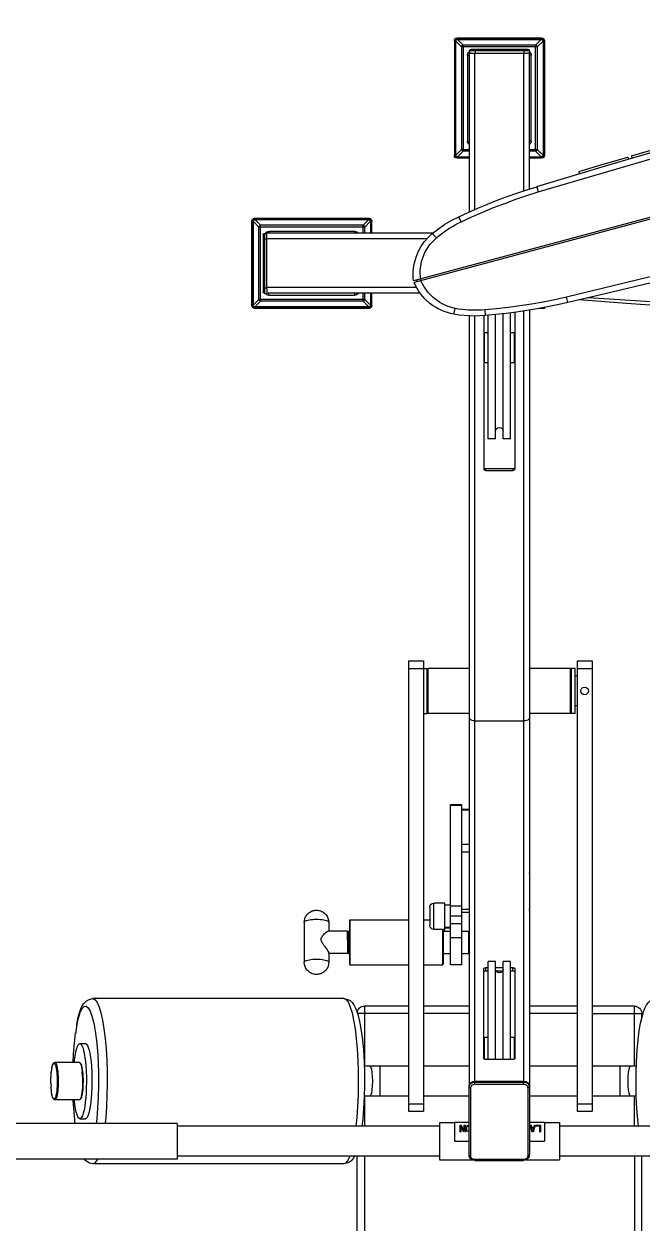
# Model space of a CAD drawing. Header units: millimetres. Extents: x 24547 to 62889, y 34568 to 56011.
# Drawn here: x 32263 to 32771, y 45092 to 46077 of the extents above; entities that cross this region are included whole.
import ezdxf

# ---------------------------------------------------------------- set-up
doc = ezdxf.new("R2010")
doc.units = ezdxf.units.MM
doc.linetypes.add('PEN_TYPE_1', pattern=[0])

# ---------------------------------------------------------------- blocks, each defined once
blk = doc.blocks.new('A$C0530486D')
at = {"color": 7, "linetype": 'PEN_TYPE_1'}
for points in [[(651.44, 1216.28), (682.35, 1225.66), (713.29, 1234.9), (744.28, 1244), (775.3, 1252.97), (806.36, 1261.8), (837.46, 1270.5), (868.59, 1279.06), (899.77, 1287.49), (930.98, 1295.77), (962.22, 1303.93), (993.5, 1311.94), (1024.82, 1319.82), (1056.17, 1327.57), (1087.56, 1335.17), (1118.98, 1342.64), (1150.43, 1349.97)], [(652.61, 1211.92), (817.47, 1260.36), (984.59, 1305.15), (1151.57, 1345.64)], [(1276.9, 1333.6), (550.1, 1138.84)], [(1277.26, 1332.17), (550.47, 1137.41)], [(583.6, 1336.11), (583.77, 1336.98), (584.25, 1337.69), (584.95, 1338.18), (585.82, 1338.35)], [(583.6, 1336.11), (583.6, 1241.87)], [(583.6, 1336.11), (584.46, 1336.11)], [(584.46, 1336.11), (584.57, 1336.64), (584.86, 1337.07), (585.29, 1337.36), (585.82, 1337.47)], [(584.46, 1336.11), (584.46, 1241.87)], [(584.71, 1335.78), (584.78, 1336.24), (584.98, 1336.66), (585.29, 1336.95), (585.69, 1337.15), (586.15, 1337.21)], [(584.71, 1242.23), (584.71, 1335.78)], [(589.4, 1331.09), (584.71, 1335.78)], [(585.82, 1338.35), (585.82, 1337.47)], [(655.39, 1338.35), (585.82, 1338.35)], [(655.39, 1337.47), (585.82, 1337.47)], [(590.84, 1332.52), (586.15, 1337.21)], [(586.15, 1337.21), (655.05, 1337.21)], [(589.4, 1331.09), (589.44, 1331.29), (589.5, 1331.52), (589.6, 1331.71), (589.73, 1331.91), (589.88, 1332.07), (590.04, 1332.2), (590.23, 1332.33), (590.43, 1332.43), (590.64, 1332.49), (590.84, 1332.52)], [(589.4, 1331.09), (589.4, 1246.91)], [(651.81, 1331.09), (589.4, 1331.09)], [(590.84, 1332.52), (590.84, 1245.45)], [(650.36, 1332.52), (590.84, 1332.52)], [(655.05, 1337.21), (650.36, 1332.52)], [(650.36, 1332.52), (650.78, 1332.43), (651.17, 1332.2), (651.48, 1331.91), (651.7, 1331.52), (651.81, 1331.09)], [(650.36, 1245.45), (650.36, 1332.52)], [(656.5, 1335.78), (651.81, 1331.09)], [(651.81, 1331.09), (651.81, 1246.91)], [(655.05, 1337.21), (655.52, 1337.15), (655.92, 1336.95), (656.22, 1336.66), (656.43, 1336.24), (656.5, 1335.78)], [(655.39, 1337.47), (655.39, 1338.35)], [(655.39, 1338.35), (656.25, 1338.18), (656.96, 1337.69), (657.44, 1336.98), (657.61, 1336.11)], [(655.39, 1337.47), (655.92, 1337.36), (656.35, 1337.07), (656.64, 1336.64), (656.74, 1336.11)], [(656.5, 1335.78), (656.5, 1242.23)], [(656.74, 1336.11), (656.74, 1241.87)], [(657.61, 1336.11), (656.74, 1336.11)], [(657.61, 1336.11), (657.61, 1241.87)], [(594.39, 1324.45), (594.5, 1325.3), (594.84, 1326.06), (595.36, 1326.7), (596.05, 1327.19)], [(594.39, 1324.45), (594.39, 1253.52)], [(594.39, 1324.45), (595.93, 1324.45)], [(595.93, 1195.55), (595.93, 1326.01)], [(596.06, 1327.84), (596.15, 1328.32), (596.42, 1328.71), (596.81, 1328.98), (597.29, 1329.07)], [(596.06, 1327.84), (596.06, 1326.01)], [(645.4, 1327.84), (596.06, 1327.84)], [(596.06, 1326.01), (643.64, 1326.01)], [(644.16, 1329.07), (597.29, 1329.07)], [(600.57, 1197.56), (600.57, 1326.01)], [(600.69, 1329.07), (600.69, 1326.01)], [(640.64, 1212.8), (640.64, 1326.01)], [(640.77, 1329.07), (640.77, 1326.01)], [(645.27, 1326.01), (643.64, 1326.01)], [(644.16, 1329.07), (644.64, 1328.98), (645.03, 1328.71), (645.3, 1328.32), (645.4, 1327.84)], [(645.27, 1214.3), (645.27, 1326.01)], [(646.81, 1324.45), (645.27, 1324.45)], [(645.4, 1327.84), (645.4, 1326.01)], [(645.4, 1327.06), (646, 1326.55), (646.44, 1325.94), (646.72, 1325.23), (646.81, 1324.45)], [(646.81, 1253.52), (646.81, 1324.45)], [(594.39, 1253.52), (595.93, 1253.52)], [(595.93, 1250.85), (595.29, 1251.35), (594.8, 1251.99), (594.49, 1252.73), (594.39, 1253.52)], [(646.81, 1253.52), (645.27, 1253.52)], [(646.81, 1253.52), (646.71, 1252.73), (646.4, 1251.99), (645.91, 1251.35), (645.27, 1250.85)], [(1174.75, 1259.09), (1009.91, 1210.65), (842.78, 1165.89), (675.8, 1125.4)], [(729.22, 1241.54), (750.89, 1247.86), (772.58, 1254.11)], [(583.6, 1241.87), (584.46, 1241.87)], [(585.82, 1239.65), (584.95, 1239.83), (584.25, 1240.31), (583.77, 1241.01), (583.6, 1241.87)], [(585.82, 1240.53), (585.29, 1240.64), (584.86, 1240.92), (584.57, 1241.34), (584.46, 1241.87)], [(589.4, 1246.91), (584.71, 1242.23)], [(586.15, 1240.76), (585.69, 1240.83), (585.29, 1241.05), (584.98, 1241.35), (584.78, 1241.74), (584.71, 1242.23)], [(590.84, 1245.45), (586.15, 1240.76)], [(590.84, 1245.45), (590.43, 1245.58), (590.04, 1245.81), (589.73, 1246.1), (589.5, 1246.49), (589.4, 1246.91)], [(589.4, 1246.91), (595.93, 1246.91)], [(595.93, 1245.45), (590.84, 1245.45)], [(645.27, 1250.85), (645.27, 1250.85)], [(645.27, 1246.91), (651.81, 1246.91)], [(650.36, 1245.45), (645.27, 1245.45)], [(651.81, 1246.91), (651.77, 1246.69), (651.7, 1246.49), (651.61, 1246.29), (651.48, 1246.1), (651.34, 1245.94), (651.17, 1245.81), (650.98, 1245.68), (650.78, 1245.58), (650.57, 1245.48), (650.36, 1245.45)], [(655.05, 1240.76), (650.36, 1245.45)], [(656.5, 1242.23), (651.81, 1246.91)], [(656.5, 1242.23), (656.43, 1241.74), (656.22, 1241.35), (655.92, 1241.05), (655.52, 1240.83), (655.05, 1240.76)], [(657.61, 1241.87), (657.44, 1241.01), (656.96, 1240.31), (656.25, 1239.83), (655.39, 1239.65)], [(656.74, 1241.87), (656.64, 1241.34), (656.35, 1240.92), (655.92, 1240.64), (655.39, 1240.53)], [(656.74, 1241.87), (657.61, 1241.87)], [(585.82, 1239.65), (585.82, 1240.53)], [(595.93, 1240.53), (585.82, 1240.53)], [(595.93, 1239.65), (585.82, 1239.65)], [(586.15, 1240.76), (595.93, 1240.76)], [(645.27, 1240.76), (655.05, 1240.76)], [(655.39, 1240.53), (645.27, 1240.53)], [(655.39, 1239.65), (645.27, 1239.65)], [(655.39, 1239.65), (655.39, 1240.53)], [(685.92, 1228.65), (706.01, 1234.67), (726.13, 1240.63)], [(726.14, 1240.6), (726.13, 1240.63)], [(726.14, 1240.6), (726.78, 1238.84)], [(729.22, 1241.48), (729.54, 1239.65)], [(685.92, 1228.62), (686.25, 1226.8)], [(587.18, 1191.57), (595.01, 1195.15), (602.91, 1198.59), (610.87, 1201.89), (618.88, 1205.05), (626.95, 1208.06), (635.06, 1210.93), (643.23, 1213.66), (651.44, 1216.25)], [(651.45, 1216.25), (651.44, 1216.25)], [(651.45, 1216.25), (652.61, 1211.92)], [(589.14, 1187.38), (598, 1191.44), (606.92, 1195.32), (615.92, 1199.03), (624.99, 1202.54), (634.13, 1205.86), (643.33, 1208.99), (652.61, 1211.92)], [(417.08, 1188.09), (417.25, 1188.96), (417.72, 1189.66), (418.43, 1190.13), (419.29, 1190.3)], [(417.08, 1118.53), (417.08, 1188.09)], [(417.08, 1188.09), (417.94, 1188.09)], [(417.94, 1188.09), (418.04, 1188.62), (418.33, 1189.06), (418.76, 1189.35), (419.29, 1189.46)], [(417.94, 1118.53), (417.94, 1188.09)], [(418.18, 1187.77), (418.26, 1188.22), (418.46, 1188.64), (418.77, 1188.94), (419.17, 1189.13), (419.63, 1189.2)], [(422.87, 1183.08), (418.18, 1187.77)], [(418.18, 1187.77), (418.18, 1118.85)], [(419.29, 1190.3), (419.29, 1189.46)], [(419.29, 1190.3), (513.54, 1190.3)], [(513.54, 1189.46), (419.29, 1189.46)], [(424.32, 1184.51), (419.63, 1189.2)], [(419.63, 1189.2), (513.19, 1189.2)], [(422.87, 1183.08), (422.98, 1183.5), (423.2, 1183.86), (423.52, 1184.19), (423.9, 1184.41), (424.32, 1184.51)], [(422.87, 1123.54), (422.87, 1183.08)], [(509.96, 1183.08), (422.87, 1183.08)], [(424.32, 1122.11), (424.32, 1184.51)], [(508.51, 1184.51), (424.32, 1184.51)], [(508.51, 1184.51), (513.19, 1189.2)], [(508.51, 1178), (508.51, 1184.51)], [(508.51, 1184.51), (508.73, 1184.48), (508.92, 1184.41), (509.13, 1184.32), (509.31, 1184.19), (509.48, 1184.05), (509.62, 1183.86), (509.75, 1183.7), (509.85, 1183.5), (509.91, 1183.27), (509.96, 1183.08)], [(509.96, 1183.08), (514.65, 1187.77)], [(509.96, 1178), (509.96, 1183.08)], [(513.19, 1189.2), (513.67, 1189.13), (514.07, 1188.94), (514.37, 1188.64), (514.57, 1188.22), (514.65, 1187.77)], [(513.54, 1190.3), (513.54, 1189.46)], [(513.54, 1190.3), (514.4, 1190.13), (515.11, 1189.66), (515.58, 1188.96), (515.76, 1188.09)], [(513.54, 1189.46), (514.06, 1189.35), (514.5, 1189.06), (514.79, 1188.62), (514.9, 1188.09)], [(514.65, 1187.77), (514.65, 1178)], [(514.9, 1178), (514.9, 1188.09)], [(515.76, 1188.09), (514.9, 1188.09)], [(515.76, 1178), (515.76, 1188.09)], [(565.45, 1177.74), (570.53, 1181.72), (575.86, 1185.37), (581.42, 1188.65), (587.18, 1191.57)], [(568.8, 1174.22), (570.88, 1175.95), (573, 1177.61), (575.18, 1179.2), (577.4, 1180.73), (579.66, 1182.2), (581.96, 1183.6), (584.31, 1184.93), (586.71, 1186.2), (589.14, 1187.38)], [(589.14, 1187.38), (587.18, 1191.57)], [(426.32, 1176.63), (426.32, 1129.76)], [(426.32, 1173.25), (429.41, 1173.25)], [(426.33, 1176.63), (426.43, 1177.11), (426.69, 1177.51), (427.08, 1177.77), (427.56, 1177.87)], [(427.56, 1177.87), (427.56, 1128.52)], [(427.56, 1177.87), (429.41, 1177.87)], [(428.23, 1177.87), (428.71, 1178.56), (429.35, 1179.08), (430.12, 1179.41), (430.96, 1179.53)], [(565.76, 1178), (429.41, 1178)], [(429.41, 1132.26), (429.41, 1177.87)], [(561.18, 1173.35), (429.41, 1173.35)], [(430.96, 1179.53), (430.96, 1178)], [(501.87, 1179.53), (430.96, 1179.53)], [(501.87, 1179.53), (501.87, 1178)], [(501.87, 1179.53), (502.68, 1179.42), (503.42, 1179.12), (504.06, 1178.64), (504.55, 1178)], [(550.1, 1138.84), (549.86, 1141.48), (549.78, 1144.11), (549.85, 1146.54), (550.05, 1148.95), (550.38, 1151.33), (550.83, 1153.68), (552.12, 1158.26), (553.89, 1162.67), (556.13, 1166.86), (558.82, 1170.8), (561.93, 1174.43), (565.46, 1177.74)], [(555.54, 1147.24), (556.7, 1154.73), (559.41, 1162.05), (563.52, 1168.69), (568.8, 1174.22)], [(565.46, 1177.74), (568.8, 1174.22)], [(922.25, 1182.13), (891.71, 1174.04), (861.13, 1166.07), (830.51, 1158.24), (799.87, 1150.54), (769.19, 1142.97), (738.48, 1135.54), (707.73, 1128.24), (676.96, 1121.07)], [(555.74, 1140.37), (555.54, 1147.24)], [(550.47, 1137.41), (550.48, 1137.41)], [(583.22, 1111.43), (580.51, 1112), (577.86, 1112.73), (575.28, 1113.62), (572.77, 1114.66), (570.33, 1115.85), (567.98, 1117.18), (565.72, 1118.66), (563.56, 1120.27), (559.55, 1123.87), (556, 1127.96), (554.41, 1130.17), (552.96, 1132.48), (551.65, 1134.9), (550.48, 1137.41)], [(552.61, 1139.52), (552.87, 1138.06)], [(555.86, 1140.4), (556.24, 1138.97)], [(584.36, 1116.15), (577.77, 1118.01), (571.57, 1121.07), (566.2, 1125.04), (561.81, 1129.56), (558.47, 1134.35), (556.12, 1138.94)], [(418.18, 1118.85), (422.87, 1123.54)], [(509.96, 1123.54), (422.87, 1123.54)], [(424.32, 1122.11), (424.12, 1122.14), (423.9, 1122.21), (423.71, 1122.31), (423.52, 1122.43), (423.36, 1122.6), (423.2, 1122.76), (423.08, 1122.96), (422.98, 1123.15), (422.92, 1123.35), (422.87, 1123.54)], [(426.32, 1133.14), (429.41, 1133.14)], [(426.32, 1129.76), (426.33, 1129.76)], [(427.56, 1128.52), (427.08, 1128.62), (426.69, 1128.88), (426.43, 1129.28), (426.33, 1129.76)], [(427.56, 1128.52), (429.41, 1128.52)], [(430.96, 1127.09), (430.19, 1127.19), (429.48, 1127.48), (428.86, 1127.93), (428.36, 1128.52)], [(552.59, 1133.27), (429.41, 1133.27)], [(429.41, 1132.26), (429.41, 1128.62)], [(555.63, 1128.65), (429.41, 1128.65)], [(430.96, 1127.09), (430.96, 1128.65)], [(430.96, 1127.09), (501.87, 1127.09)], [(501.87, 1127.09), (501.87, 1128.65)], [(504.55, 1128.65), (504.06, 1128), (503.42, 1127.5), (502.68, 1127.2), (501.87, 1127.09)], [(508.51, 1122.11), (508.51, 1128.65)], [(509.96, 1123.54), (509.85, 1123.15), (509.62, 1122.76), (509.31, 1122.43), (508.92, 1122.21), (508.51, 1122.11)], [(509.96, 1123.54), (509.96, 1128.65)], [(514.65, 1118.85), (509.96, 1123.54)], [(514.65, 1128.65), (514.65, 1118.85)], [(514.9, 1118.53), (514.9, 1128.65)], [(515.76, 1118.53), (515.76, 1128.65)], [(675.8, 1125.4), (666.3, 1123.31), (656.75, 1121.43), (647.17, 1119.73), (637.57, 1118.23), (627.93, 1116.93), (618.26, 1115.83), (608.56, 1114.91)], [(676.96, 1121.07), (675.8, 1125.4)], [(1244.18, 1120.77), (1106.62, 1114.13), (968.85, 1112.6), (831.11, 1116.22), (693.67, 1124.94)], [(417.08, 1118.53), (417.94, 1118.53)], [(419.29, 1116.31), (418.43, 1116.49), (417.72, 1116.96), (417.25, 1117.66), (417.08, 1118.53)], [(419.29, 1117.16), (418.76, 1117.27), (418.33, 1117.56), (418.04, 1118), (417.94, 1118.53)], [(419.63, 1117.42), (419.17, 1117.49), (418.77, 1117.68), (418.46, 1118.01), (418.26, 1118.4), (418.18, 1118.85)], [(513.54, 1117.16), (419.29, 1117.16)], [(419.29, 1117.16), (419.29, 1116.31)], [(419.29, 1116.31), (513.54, 1116.31)], [(419.63, 1117.42), (424.32, 1122.11)], [(513.19, 1117.42), (419.63, 1117.42)], [(508.51, 1122.11), (424.32, 1122.11)], [(513.19, 1117.42), (508.51, 1122.11)], [(514.65, 1118.85), (514.57, 1118.4), (514.37, 1118.01), (514.07, 1117.68), (513.67, 1117.49), (513.19, 1117.42)], [(515.76, 1118.53), (515.58, 1117.66), (515.11, 1116.96), (514.4, 1116.49), (513.54, 1116.31)], [(514.9, 1118.53), (514.79, 1118), (514.5, 1117.56), (514.06, 1117.27), (513.54, 1117.16)], [(513.54, 1116.31), (513.54, 1117.16)], [(514.9, 1118.53), (515.76, 1118.53)], [(583.22, 1111.43), (584.36, 1116.15)], [(608.56, 1114.91), (605.85, 1114.72), (603.14, 1114.62), (600.45, 1114.62), (597.76, 1114.66), (595.06, 1114.78), (592.38, 1115.01), (589.7, 1115.31), (587.03, 1115.7), (584.36, 1116.15)], [(608.56, 1114.91), (608.96, 1110.29)], [(676.96, 1121.07), (668.55, 1119.2), (660.11, 1117.48), (651.64, 1115.92), (643.15, 1114.5), (634.63, 1113.22), (626.1, 1112.1), (617.54, 1111.12), (608.96, 1110.29)], [(640.64, 481.17), (640.64, 1114.13)], [(645.27, 1114.85), (645.27, 420.98)], [(657.61, 1116.18), (653.08, 1116.18)], [(657.61, 1117), (657.61, 1116.18)], [(686.27, 1123.22), (686.27, 1123.22)], [(1244.31, 1118.46), (1213.41, 1116.52), (1182.5, 1114.83), (1151.58, 1113.4), (1120.64, 1112.24), (1089.7, 1111.33), (1058.75, 1110.68), (1027.79, 1110.29), (996.83, 1110.16), (957.96, 1110.37), (919.1, 1110.98), (880.25, 1112), (841.41, 1113.43), (802.6, 1115.27), (763.8, 1117.51), (725.02, 1120.16), (686.27, 1123.22)], [(608.96, 1110.29), (604.66, 1110.02), (600.36, 1109.93), (596.06, 1110.03), (591.76, 1110.31), (587.48, 1110.77), (583.22, 1111.43)], [(595.93, 477.97), (595.93, 1110.03)], [(600.57, 481.17), (600.57, 1109.93)], [(607.9, 1110.23), (607.9, 984.08)], [(611.35, 1009.13), (611.35, 1110.52)], [(617.52, 1009.13), (617.52, 1111.14)], [(623.68, 1009.13), (623.68, 1111.82)], [(629.85, 1009.13), (629.85, 1112.6)], [(633.3, 1113.06), (633.3, 984.08)], [(608.39, 1071.59), (608.39, 1096.26)], [(611.35, 1096.26), (608.39, 1096.26)], [(633.06, 1096.26), (629.85, 1096.26)], [(633.06, 1071.59), (633.06, 1096.26)], [(611.35, 1071.59), (608.39, 1071.59)], [(633.06, 1071.59), (629.85, 1071.59)], [(617.52, 1015.3), (617.76, 1016.5), (618.42, 1017.48), (619.4, 1018.15), (620.61, 1018.39), (621.8, 1018.15), (622.78, 1017.48), (623.44, 1016.5), (623.68, 1015.3)], [(617.52, 1009.13), (611.35, 1009.13)], [(629.85, 1009.13), (623.68, 1009.13)], [(633.3, 985.56), (633.19, 985.04)], [(609.45, 982.73), (608.86, 982.84), (608.35, 983.14), (608.01, 983.57), (607.9, 984.08)], [(609.45, 984.23), (608.86, 984.33), (608.35, 984.62), (608.01, 985.04)], [(609.45, 984.23), (609.45, 982.73)], [(631.76, 984.23), (609.45, 984.23)], [(631.76, 982.73), (609.45, 982.73)], [(633.19, 985.04), (632.86, 984.62), (632.34, 984.33), (631.76, 984.23)], [(631.76, 984.23), (631.76, 982.73)], [(633.3, 984.08), (633.19, 983.57), (632.86, 983.14), (632.34, 982.84), (631.76, 982.73)], [(545.8, 826.45), (558.14, 826.45)], [(545.8, 826.45), (545.8, 456.39)], [(545.8, 820.28), (558.14, 820.28)], [(558.14, 826.45), (558.14, 456.39)], [(558.14, 820.28), (561.22, 820.28)], [(562, 820.28), (561.22, 819.51)], [(561.22, 783.28), (561.22, 820.28)], [(595.93, 820.28), (562, 820.28)], [(562, 783.28), (562, 820.28)], [(679.19, 820.28), (645.27, 820.28)], [(679.96, 819.51), (679.19, 820.28)], [(679.19, 783.28), (679.19, 820.28)], [(683.04, 820.28), (679.96, 820.28)], [(679.96, 783.28), (679.96, 820.28)], [(683.04, 783.28), (683.04, 820.28)], [(684.57, 826.45), (696.91, 826.45)], [(684.57, 826.45), (684.57, 456.39)], [(684.57, 820.28), (696.91, 820.28)], [(696.91, 826.45), (696.91, 456.39)], [(684.57, 814.11), (683.04, 814.11)], [(684.57, 789.45), (683.04, 789.45)], [(558.14, 783.28), (561.22, 783.28)], [(562, 783.28), (561.22, 784.05)], [(595.93, 783.28), (562, 783.28)], [(600.57, 777.1), (599.37, 777.18), (598.25, 777.41), (597.29, 777.78), (596.55, 778.27), (596.1, 778.82), (595.93, 779.42)], [(645.27, 779.42), (645.12, 778.82), (644.65, 778.27), (643.92, 777.78), (642.96, 777.41), (641.83, 777.18), (640.64, 777.1)], [(679.19, 783.28), (645.27, 783.28)], [(679.96, 784.05), (679.19, 783.28)], [(683.04, 783.28), (679.96, 783.28)], [(600.57, 777.1), (640.64, 777.1)], [(580.52, 708.53), (589.77, 708.53)], [(580.52, 628.56), (580.52, 708.53)], [(580.52, 707.92), (589.77, 707.92)], [(589.77, 576.67), (589.77, 708.53)], [(595.93, 704.36), (589.77, 704.36)], [(595.93, 703.89), (589.77, 703.89)], [(595.93, 675.5), (589.77, 675.5)], [(595.93, 669.32), (589.77, 669.32)], [(645.4, 651.8), (645.27, 652.26)], [(580.52, 637.77), (580.27, 637.77)], [(580.27, 637.77), (580.27, 625.83)], [(580.52, 636.93), (580.27, 636.93)], [(460.23, 611.59), (460.36, 613.23), (460.73, 614.69), (461.26, 616), (461.92, 617.14), (462.67, 618.11), (463.32, 618.81), (463.89, 619.32), (464.68, 619.9), (465.38, 620.33), (466.06, 620.67), (466.75, 620.96), (467.43, 621.17), (467.98, 621.32), (468.63, 621.45), (469.18, 621.52), (469.75, 621.56), (470.4, 621.58), (471.13, 621.55), (471.85, 621.45), (472.76, 621.27), (473.71, 620.98), (474.64, 620.57), (475.69, 619.98), (476.7, 619.25), (478.01, 617.92), (478.9, 616.63), (479.69, 614.95), (480.13, 613.28), (480.28, 611.59)], [(563.54, 624.27), (563.79, 625.48), (564.45, 626.46), (565.43, 627.12), (566.62, 627.36)], [(563.54, 624.27), (563.54, 608.87)], [(575.88, 627.36), (566.62, 627.36)], [(566.62, 605.78), (566.62, 627.36)], [(575.88, 605.24), (575.88, 627.36)], [(580.52, 625.83), (575.88, 625.83)], [(580.52, 576.67), (580.52, 628.17)], [(580.52, 625.24), (589.77, 625.24)], [(595.93, 622.22), (589.77, 622.22)], [(645.27, 622.96), (645.38, 623.34)], [(645.27, 621.11), (645.4, 621.76)], [(645.27, 621.3), (645.4, 621.76)], [(460.23, 611.59), (460.35, 611.99), (460.71, 612.38), (461.31, 612.76), (462.14, 613.1), (463.17, 613.41), (464.36, 613.69), (465.7, 613.9), (467.16, 614.04), (468.69, 614.14), (470.25, 614.17), (471.82, 614.14), (473.35, 614.04), (474.81, 613.9), (476.14, 613.69), (477.34, 613.41), (478.36, 613.1), (479.19, 612.76), (479.79, 612.38), (480.15, 611.99), (480.28, 611.59)], [(460.23, 611.59), (460.23, 578.76)], [(480.28, 611.59), (480.28, 604.41)], [(497.24, 613.17), (497.72, 613.67)], [(497.24, 613.17), (497.24, 577.16)], [(497.72, 613.67), (545.8, 613.67)], [(497.72, 613.67), (497.72, 576.67)], [(558.14, 613.67), (563.15, 613.67)], [(563.54, 613.59), (563.28, 613.64)], [(580.52, 617.01), (589.77, 617.01)], [(595.93, 619.61), (589.77, 619.61)], [(474.11, 597.57), (474.19, 598.32), (474.42, 599.05), (474.78, 599.79), (475.27, 600.52), (475.87, 601.27), (476.59, 602.03), (477.41, 602.81), (478.23, 603.5), (478.97, 604), (479.57, 604.31), (479.98, 604.41)], [(495.69, 604.41), (479.98, 604.41)], [(495.69, 603.64), (496.46, 604.41)], [(495.69, 597.57), (495.69, 604.41)], [(496.46, 604.41), (497.24, 604.41)], [(496.46, 604.41), (496.46, 585.92)], [(566.62, 605.78), (565.43, 606.02), (564.45, 606.68), (563.79, 607.66), (563.54, 608.87)], [(575.88, 605.78), (566.62, 605.78)], [(573.83, 605.78), (573.83, 576.67)], [(574.33, 605.78), (574.33, 577.16)], [(574.33, 604.41), (580.52, 604.41)], [(575.88, 605.24), (574.34, 605.24)], [(580.52, 607.32), (575.88, 607.32)], [(580.52, 606.78), (575.88, 606.78)], [(580.52, 610.63), (589.77, 610.63)], [(589.77, 604.41), (595.15, 604.41)], [(595.15, 604.41), (595.15, 585.92)], [(595.15, 604.41), (595.69, 604.19), (595.92, 603.66)], [(476.6, 592.3), (475.88, 593.36), (475.28, 594.3), (474.78, 595.18), (474.42, 595.99), (474.19, 596.79), (474.11, 597.57)], [(476.6, 592.3), (478.24, 589.97), (478.97, 588.88), (479.57, 587.92), (479.98, 587.16), (480.21, 586.6), (480.28, 586.23)], [(495.69, 597.36), (495.69, 585.92)], [(580.52, 599.18), (589.77, 599.18)], [(480.28, 586.23), (480.28, 578.76)], [(495.69, 585.92), (480.28, 585.92)], [(495.69, 586.68), (496.46, 585.92)], [(496.46, 585.92), (497.24, 585.92)], [(574.33, 585.92), (580.52, 585.92)], [(589.77, 585.92), (595.15, 585.92)], [(595.92, 586.68), (595.69, 586.14), (595.15, 585.92)], [(460.23, 578.76), (460.35, 579.17), (460.71, 579.55), (461.31, 579.93), (462.14, 580.29), (463.17, 580.58), (464.36, 580.86), (465.7, 581.07), (467.16, 581.23), (468.69, 581.31), (470.25, 581.35), (471.82, 581.31), (473.35, 581.23), (474.81, 581.07), (476.14, 580.86), (477.34, 580.58), (478.36, 580.29), (479.19, 579.93), (479.79, 579.55), (480.15, 579.17), (480.28, 578.76)], [(480.28, 578.76), (480.14, 577.1), (479.77, 575.65), (479.24, 574.33), (478.6, 573.21), (477.83, 572.22), (477.18, 571.53), (476.61, 571.01), (475.82, 570.44), (475.12, 570.02), (474.43, 569.67), (473.75, 569.38), (473.07, 569.15), (472.52, 569.01), (471.87, 568.89), (471.32, 568.81), (470.75, 568.77), (470.1, 568.77), (469.39, 568.8), (468.66, 568.88), (467.74, 569.07), (466.8, 569.37), (465.86, 569.77), (464.81, 570.36), (463.8, 571.09), (462.49, 572.41), (461.6, 573.71), (460.81, 575.39), (460.38, 577.07), (460.23, 578.76)], [(497.24, 577.16), (497.72, 576.67)], [(497.72, 576.67), (545.8, 576.67)], [(558.14, 576.67), (573.83, 576.67)], [(573.83, 576.67), (574.33, 577.16)], [(589.77, 576.67), (580.52, 576.67)], [(607.87, 573.56), (607.99, 573.86), (608.33, 574.1), (608.83, 574.28), (609.43, 574.35)], [(607.87, 499.57), (607.87, 573.56)], [(607.87, 571.01), (607.99, 571.3), (608.33, 571.55), (608.83, 571.73), (609.43, 571.77)], [(609.43, 574.35), (611.35, 574.35)], [(609.43, 571.77), (609.43, 574.35)], [(609.43, 571.77), (611.35, 571.77)], [(617.52, 579.3), (611.35, 579.3)], [(611.35, 498.79), (611.35, 579.3)], [(617.52, 498.79), (617.52, 579.3)], [(617.52, 574.35), (623.68, 574.35)], [(623.68, 573.13), (623.44, 571.93), (622.78, 570.95), (621.8, 570.29), (620.61, 570.05), (619.4, 570.29), (618.42, 570.95), (617.76, 571.93), (617.52, 573.13)], [(617.87, 571.77), (623.34, 571.77)], [(629.85, 579.3), (623.68, 579.3)], [(623.68, 498.79), (623.68, 579.3)], [(629.85, 498.79), (629.85, 579.3)], [(629.85, 574.35), (631.76, 574.35)], [(629.85, 571.77), (631.76, 571.77)], [(631.76, 574.35), (632.34, 574.28), (632.86, 574.1), (633.19, 573.86), (633.3, 573.56)], [(631.76, 571.77), (631.76, 574.35)], [(631.76, 571.77), (632.34, 571.73), (632.86, 571.55), (633.19, 571.3), (633.3, 571.01)], [(633.3, 573.56), (633.3, 499.57)], [(273.05, 527.81), (274.34, 533.67), (275.69, 538.2), (277.12, 541.75), (278.75, 544.56), (280.81, 546.83), (283.25, 548.3), (286.31, 548.91)], [(273.11, 527.07), (274.44, 532.92), (275.92, 537.52), (277.51, 540.7), (279.17, 542.43), (280.85, 542.64), (282.51, 541.35), (284.12, 538.56), (285.63, 534.36), (287.01, 528.85), (288.24, 522.17), (289.24, 514.47), (290.04, 505.94), (290.6, 496.81)], [(492.83, 548.91), (286.31, 548.91)], [(286.31, 548.91), (286.64, 548.87), (288.32, 547.93), (289.94, 545.62), (291.51, 541.97), (292.96, 537.11), (294.27, 531.1), (295.43, 524.07), (296.4, 516.16), (297.17, 507.53), (297.71, 498.39)], [(492.83, 548.91), (495.47, 548.47), (497.81, 547.23), (499.56, 545.62), (500.98, 543.68), (502.31, 541.13), (503.55, 537.92), (504.75, 533.88), (505.89, 528.82), (506.99, 522.54), (507.96, 515.12), (508.76, 506.59), (509.35, 497.08)], [(492.83, 548.91), (493.15, 548.87), (494.83, 547.93), (496.45, 545.62), (498.02, 541.97), (499.47, 537.11), (500.78, 531.1), (501.94, 524.07), (502.92, 516.16), (503.67, 507.53), (504.22, 498.39)], [(503.53, 537.76), (503.84, 538.8), (504.31, 539.76), (504.92, 540.61), (505.67, 541.33), (506.53, 541.93), (507.48, 542.37), (508.51, 542.64), (509.59, 542.74)], [(545.8, 542.74), (509.59, 542.74)], [(509.59, 542.74), (509.59, 493.41)], [(595.93, 542.74), (558.14, 542.74)], [(684.57, 542.74), (645.27, 542.74)], [(731.63, 542.74), (696.91, 542.74)], [(731.63, 493.41), (731.63, 542.74)], [(731.63, 542.74), (732.86, 542.61), (734.02, 542.25), (735.06, 541.68), (735.97, 540.93), (736.73, 540.02), (737.29, 538.97), (737.65, 537.81), (737.78, 536.57)], [(733.32, 497.08), (733.91, 506.59), (734.7, 515.12), (735.66, 522.54), (736.77, 528.82), (737.91, 533.88), (739.11, 537.92), (740.35, 541.13), (741.69, 543.68), (743.12, 545.62), (744.84, 547.23), (747.19, 548.47), (749.84, 548.91)], [(545.8, 536.57), (503.96, 536.57)], [(595.93, 536.57), (558.14, 536.57)], [(684.57, 536.57), (645.27, 536.57)], [(696.91, 536.57), (737.78, 536.57)], [(737.78, 533.32), (737.78, 536.57)], [(273.05, 527.81), (271.94, 520.07)], [(270.92, 512.64), (270.26, 503.38)], [(271.89, 520.78), (270.98, 512.11)], [(607.87, 512.03), (608.39, 512.61)], [(611.35, 516.86), (608.39, 516.86)], [(608.39, 499), (608.39, 516.86)], [(633.06, 516.86), (629.85, 516.86)], [(633.06, 499.17), (633.06, 516.86)], [(270.17, 503.63), (269.79, 496.49)], [(271.06, 496.49), (271.27, 498.45), (271.74, 501.9), (272.29, 504.93), (272.92, 507.47), (273.6, 509.45), (274.32, 510.89), (275.07, 511.7), (275.69, 511.91)], [(275.69, 511.91), (280.24, 511.91)], [(275.69, 511.91), (275.83, 511.9), (276.6, 511.46), (277.34, 510.4), (278.05, 508.75), (278.71, 506.54), (279.31, 503.81), (279.84, 500.62), (280.28, 497.02), (280.55, 493.81)], [(280.24, 511.91), (280.39, 511.9), (281.16, 511.46), (281.9, 510.4), (282.6, 508.75), (283.26, 506.54), (283.86, 503.81), (284.39, 500.62), (284.83, 497.02), (285.18, 493.1), (285.42, 488.93)], [(607.87, 509.47), (608.39, 510.04)], [(633.06, 512.43), (633.3, 512.03)], [(633.06, 509.86), (633.3, 509.47)], [(251.91, 479.15), (251.87, 481.48), (251.91, 483.58), (252, 485.64), (252.13, 487.6), (252.32, 489.43), (252.56, 491.15), (252.84, 492.67), (253.16, 493.93), (253.49, 494.89), (253.84, 495.57), (254.21, 496.05), (254.66, 496.37), (255.18, 496.49)], [(251.89, 481.08), (251.91, 483.09), (251.98, 485.07), (252.1, 486.98), (252.27, 488.77), (252.47, 490.41), (252.71, 491.88), (252.98, 493.14), (253.29, 494.17), (253.62, 494.95), (253.96, 495.46), (254.3, 495.7), (254.66, 495.67), (255, 495.36), (255.33, 494.76), (255.65, 493.92), (255.94, 492.83), (256.22, 491.51), (256.45, 489.99), (256.64, 488.31), (256.79, 486.57), (256.89, 484.81)], [(275.2, 496.49), (255.18, 496.49)], [(255.18, 496.49), (255.41, 496.43), (255.78, 496.09), (256.13, 495.48), (256.47, 494.6), (256.78, 493.44), (257.07, 492.05), (257.31, 490.46), (257.51, 488.69), (257.67, 486.85), (257.77, 485.01)], [(275.67, 496.25), (275.2, 496.49)], [(276.14, 495.76), (275.67, 496.25)], [(276.03, 495.7), (275.67, 496.25)], [(276.03, 495.7), (276.28, 495.18), (276.63, 494.09), (276.96, 492.71), (277.23, 491.08), (277.48, 489.22), (277.5, 488.93)], [(276.14, 495.76), (276.37, 495.47), (276.74, 494.72), (277.08, 493.68), (277.39, 492.35), (277.66, 490.76), (277.88, 488.96), (278.06, 486.98), (278.19, 484.88)], [(280.55, 493.81), (280.86, 488.93)], [(290.6, 496.81), (290.9, 487.29), (290.94, 477.6), (290.71, 468.02), (290.23, 458.75), (289.5, 450.03), (289.07, 446.37)], [(297.71, 498.39), (298.02, 488.87), (298.1, 479.2), (297.93, 469.56), (297.53, 460.17), (296.89, 451.19), (296.41, 446.37)], [(504.22, 498.39), (504.53, 488.87), (504.61, 479.2), (504.43, 469.56), (504.04, 460.17), (503.4, 451.19), (502.68, 444.06)], [(509.35, 497.08), (509.64, 487.83), (509.69, 478.08), (509.48, 468.19), (508.98, 458.53), (508.22, 449.49), (507.57, 444.06)], [(545.8, 493.41), (509.46, 493.41)], [(514.08, 493.41), (514.75, 492.8), (515.34, 491.05), (515.82, 488.31), (516.12, 484.88), (516.23, 481.07)], [(522.65, 468.73), (522.65, 493.41)], [(595.93, 493.41), (558.14, 493.41)], [(609.43, 498.79), (608.83, 498.84), (608.33, 499.02), (607.99, 499.27), (607.87, 499.57)], [(631.76, 498.79), (609.43, 498.79)], [(633.3, 499.57), (633.19, 499.27), (632.86, 499.02), (632.34, 498.84), (631.76, 498.79)], [(684.57, 493.41), (645.27, 493.41)], [(733.21, 493.41), (696.91, 493.41)], [(720.01, 468.73), (720.01, 493.41)], [(726.44, 481.07), (726.54, 484.88), (726.85, 488.31), (727.32, 491.05), (727.92, 492.8), (728.58, 493.41)], [(735.09, 444.06), (734.44, 449.49), (733.69, 458.53), (733.19, 468.19), (732.98, 478.08), (733.03, 487.83), (733.32, 497.08)], [(256.89, 484.81), (256.95, 482.99), (256.97, 481.05), (256.95, 479.04), (256.87, 477.06), (256.76, 475.15), (256.59, 473.37), (256.39, 471.73), (256.15, 470.26), (255.87, 469), (255.57, 467.97), (255.24, 467.19), (254.91, 466.67), (254.56, 466.44), (254.2, 466.47), (253.86, 466.79), (253.53, 467.37), (253.21, 468.22), (252.92, 469.31), (252.64, 470.64), (252.41, 472.15), (252.22, 473.83), (252.07, 475.57)], [(257.77, 485.01), (257.83, 483.09), (257.86, 481.04), (257.83, 478.94), (257.76, 476.85), (257.64, 474.83), (257.46, 472.96), (257.25, 471.24), (256.99, 469.69), (256.7, 468.36), (256.38, 467.28), (256.04, 466.47), (255.68, 465.92), (255.33, 465.67), (255.18, 465.65)], [(277.79, 485.01), (277.87, 482.75), (277.88, 480.43), (277.83, 478.14), (277.72, 475.92), (277.56, 473.81), (277.35, 471.86)], [(277.79, 485.01), (277.5, 488.93)], [(278.19, 484.88), (278.27, 482.68), (278.27, 480.45), (278.23, 478.24), (278.13, 476.09), (277.97, 474.04), (277.77, 472.16)], [(285.42, 488.93), (285.57, 484.62), (285.6, 480.22), (285.52, 475.84), (285.34, 471.56), (285.05, 467.49), (284.67, 463.69), (284.2, 460.23), (283.64, 457.22), (283.01, 454.67), (282.34, 452.67), (281.61, 451.25), (280.86, 450.44), (280.24, 450.23)], [(280.86, 488.93), (281.01, 484.62), (281.04, 480.22), (280.96, 475.84), (280.78, 471.56)], [(251.89, 479.37), (251.96, 477.32)], [(255.18, 465.65), (254.66, 465.77), (254.23, 466.06), (253.92, 466.45), (253.62, 466.97), (253.31, 467.73), (253.01, 468.75), (252.72, 470.05), (252.46, 471.63), (252.25, 473.4), (252.07, 475.32), (251.96, 477.29)], [(516.23, 481.07), (516.12, 477.26), (515.82, 473.82), (515.34, 471.09), (514.75, 469.33), (514.08, 468.73)], [(595.81, 477.16), (595.97, 478.2), (596.43, 479.17), (597.17, 479.99), (598.12, 480.63), (598.9, 480.91)], [(595.81, 420.16), (595.81, 477.16)], [(595.81, 476.23), (595.9, 477.02)], [(597.04, 475.62), (596.67, 475.65), (596.32, 475.73), (596.05, 475.88), (595.87, 476.04), (595.81, 476.23)], [(595.93, 477.11), (596.16, 477.77), (596.59, 478.47), (597.17, 479.07), (597.87, 479.57), (598.67, 479.94), (599.53, 480.16), (600.44, 480.24)], [(597.04, 475.62), (597.11, 476.19), (597.3, 476.74), (597.61, 477.25), (598.03, 477.7), (598.55, 478.06), (599.14, 478.33), (599.77, 478.5), (600.44, 478.56)], [(597.04, 419.54), (597.04, 475.62)], [(598.9, 480.91), (600.44, 481.17)], [(600.44, 478.56), (600.44, 481.17)], [(600.44, 480.24), (640.52, 480.24)], [(600.44, 478.56), (640.52, 478.56)], [(600.57, 481.05), (640.52, 481.05)], [(640.52, 481.17), (642.07, 480.91)], [(640.52, 478.56), (640.52, 481.17)], [(640.52, 480.24), (641.43, 480.16), (642.3, 479.94), (643.09, 479.57), (643.79, 479.07), (644.37, 478.47), (644.79, 477.77), (645.02, 477.11)], [(640.52, 478.56), (641.19, 478.5), (641.82, 478.33), (642.41, 478.06), (642.92, 477.7), (643.35, 477.25), (643.66, 476.74), (643.85, 476.19), (643.92, 475.62)], [(640.64, 481.05), (642.32, 480.76)], [(642.07, 480.91), (642.84, 480.63)], [(642.32, 480.76), (643.43, 480.24)], [(642.84, 480.63), (643.43, 480.24)], [(643.43, 480.24), (643.59, 480.12)], [(643.59, 480.12), (643.79, 479.99), (644.53, 479.17), (644.99, 478.2), (645.15, 477.16)], [(643.59, 480.12), (643.96, 479.81)], [(645.15, 476.23), (645.09, 476.04), (644.91, 475.88), (644.65, 475.73), (644.29, 475.65), (643.92, 475.62)], [(643.92, 475.62), (643.92, 419.54)], [(643.96, 479.81), (645.15, 477.94)], [(645.02, 477.11), (645.15, 476.23)], [(645.15, 477.94), (645.27, 477.05)], [(728.58, 468.73), (727.92, 469.33), (727.32, 471.09), (726.85, 473.82), (726.54, 477.26), (726.44, 481.07)], [(275.2, 465.65), (255.18, 465.65)], [(269.78, 465.65), (269.79, 465.05)], [(269.89, 465.33), (269.91, 465.05)], [(269.91, 465.05), (271.41, 446.37)], [(275.69, 450.23), (275.54, 450.24), (274.77, 450.68), (274.04, 451.73), (273.33, 453.38), (272.67, 455.6), (272.07, 458.33), (271.55, 461.53), (271.11, 465.12), (271.06, 465.65)], [(275.2, 465.65), (275.67, 465.89)], [(277.77, 472.16), (277.51, 470.47), (277.22, 469.02), (276.89, 467.85), (276.53, 466.96), (275.67, 465.89)], [(276.14, 466.37), (275.67, 465.89)], [(280.78, 471.56), (280.5, 467.49), (280.11, 463.69), (279.64, 460.23), (279.08, 457.22), (278.45, 454.67), (277.77, 452.67), (277.05, 451.25), (276.3, 450.44), (275.69, 450.23)], [(277.35, 471.86), (277.09, 470.12), (276.79, 468.63), (276.45, 467.41), (276.08, 466.5)], [(545.8, 468.73), (509.48, 468.73)], [(509.59, 468.73), (509.59, 444.06)], [(595.81, 468.73), (558.14, 468.73)], [(684.57, 468.73), (645.27, 468.73)], [(733.19, 468.73), (696.91, 468.73)], [(731.63, 444.06), (731.63, 468.73)], [(545.8, 462.56), (558.14, 462.56)], [(545.8, 456.39), (558.14, 456.39)], [(684.57, 462.56), (696.91, 462.56)], [(684.57, 456.39), (696.91, 456.39)], [(355.54, 446.37), (26.01, 446.37)], [(275.69, 450.23), (280.24, 450.23)], [(355.54, 446.37), (355.54, 417.07)], [(571.27, 444.06), (355.54, 444.06)], [(571.27, 447.13), (583.6, 447.13)], [(571.27, 447.13), (571.27, 416.3)], [(583.6, 447.38), (595.81, 447.38)], [(583.6, 447.38), (583.6, 431.72)], [(588.37, 444.82), (589.28, 444.82)], [(588.37, 439.11), (588.37, 444.82)], [(591.47, 439.11), (588.97, 443.98)], [(588.97, 443.98), (588.97, 439.11)], [(589.28, 444.82), (591.78, 439.83)], [(591.78, 444.82), (592.39, 444.82)], [(591.78, 439.83), (591.78, 444.82)], [(592.39, 444.82), (592.39, 439.11)], [(593.18, 442.88), (593.28, 443.49)], [(593.28, 443.49), (593.48, 443.98)], [(593.48, 443.98), (593.88, 444.47)], [(593.88, 444.47), (594.28, 444.7)], [(593.88, 443.36), (594.09, 443.73)], [(594.09, 443.73), (594.39, 443.98)], [(594.28, 444.7), (594.78, 444.82)], [(594.39, 443.98), (594.78, 444.09)], [(594.78, 444.82), (595.59, 444.82)], [(594.78, 444.09), (595.59, 444.09)], [(595.59, 444.82), (595.81, 444.77)], [(595.59, 444.09), (595.81, 444.02)], [(645.27, 447.38), (657.61, 447.38)], [(646.1, 444.82), (646.71, 444.82)], [(647.71, 439.11), (646.1, 444.82)], [(646.71, 444.82), (647.11, 443.36)], [(650.12, 444.82), (648.51, 439.11)], [(649.12, 443.36), (649.51, 444.82)], [(649.51, 444.82), (650.12, 444.82)], [(650.91, 444.82), (654.53, 444.82)], [(650.91, 444.09), (650.91, 444.82)], [(653.93, 444.09), (650.91, 444.09)], [(653.93, 439.11), (653.93, 444.09)], [(654.53, 444.82), (654.53, 439.11)], [(657.61, 447.38), (657.61, 431.72)], [(657.61, 447.13), (669.94, 447.13)], [(669.94, 447.13), (669.94, 416.3)], [(885.88, 444.06), (669.94, 444.06)], [(593.18, 441.06), (593.18, 442.88)], [(593.28, 440.44), (593.18, 441.06)], [(593.48, 439.95), (593.28, 440.44)], [(593.88, 439.47), (593.48, 439.95)], [(593.79, 442.88), (593.88, 443.36)], [(593.79, 441.06), (593.79, 442.88)], [(593.88, 440.57), (593.79, 441.06)], [(594.09, 440.2), (593.88, 440.57)], [(594.39, 439.95), (594.09, 440.2)], [(594.78, 439.83), (594.39, 439.95)], [(595.59, 439.83), (594.78, 439.83)], [(595.81, 439.91), (595.59, 439.83)], [(647.11, 443.36), (649.12, 443.36)], [(647.2, 442.88), (649.01, 442.88)], [(648.11, 439.6), (647.2, 442.88)], [(649.01, 442.88), (648.11, 439.6)], [(583.6, 431.72), (595.81, 431.72)], [(645.27, 431.72), (657.61, 431.72)], [(355.54, 417.07), (26.01, 417.07)], [(286.31, 413.23), (283.66, 413.67), (281.33, 414.91), (279.59, 416.52), (279.19, 417.07)], [(290.14, 417.07), (289.33, 415.47), (287.67, 413.67), (286.31, 413.23)], [(571.27, 419.38), (355.54, 419.38)], [(497.69, 419.38), (497.42, 418.6), (495.84, 415.47), (494.18, 413.67), (492.83, 413.23)], [(501.44, 419.38), (500.39, 417.58), (498.34, 415.31), (495.89, 413.83), (492.83, 413.23)], [(503.42, 419.38), (503.42, 6.17)], [(509.59, 419.38), (509.59, 0)], [(571.27, 416.3), (598.67, 416.3)], [(597.04, 419.54), (596.67, 419.56), (596.32, 419.65), (596.05, 419.79), (595.87, 419.96), (595.81, 420.16)], [(600.44, 415.98), (599.51, 416.06), (598.64, 416.31), (597.84, 416.7), (597.14, 417.22), (596.57, 417.85), (596.15, 418.57), (595.9, 419.35), (595.81, 420.16)], [(600.44, 416.6), (599.77, 416.65), (599.14, 416.82), (598.55, 417.09), (598.03, 417.46), (597.61, 417.9), (597.3, 418.41), (597.11, 418.96), (597.04, 419.54)], [(640.52, 416.6), (600.44, 416.6)], [(600.44, 416.6), (600.44, 415.98)], [(600.44, 415.98), (640.52, 415.98)], [(643.92, 419.54), (643.85, 418.96), (643.66, 418.41), (643.35, 417.9), (642.92, 417.46), (642.41, 417.09), (641.82, 416.82), (641.19, 416.65), (640.52, 416.6)], [(640.52, 416.6), (640.52, 415.98)], [(641.56, 416.09), (640.52, 415.98)], [(645.14, 420.03), (645.04, 419.24), (644.7, 418.36), (644.16, 417.58), (643.43, 416.91), (642.55, 416.4), (641.56, 416.09)], [(642.24, 416.3), (669.94, 416.3)], [(645.15, 420.16), (645.09, 419.96), (644.91, 419.79), (644.65, 419.65), (644.29, 419.56), (643.92, 419.54)], [(645.27, 420.98), (645.14, 420.03)], [(645.15, 421.07), (645.15, 420.16)], [(885.88, 419.38), (669.94, 419.38)], [(731.63, 419.38), (731.63, 0)], [(737.78, 6.17), (737.78, 419.38)], [(492.83, 413.23), (286.31, 413.23)]]:
    blk.add_lwpolyline(points, dxfattribs=at)
blk.add_lwpolyline([(690.74, 804.87), (691.94, 804.62), (692.92, 803.96), (693.58, 802.98), (693.83, 801.77), (693.58, 800.58), (692.92, 799.6), (691.94, 798.94), (690.74, 798.7), (689.54, 798.94), (688.56, 799.6), (687.91, 800.58), (687.67, 801.77), (687.91, 802.98), (688.56, 803.96), (689.54, 804.62)], close=True, dxfattribs=at)

msp = doc.modelspace()

# ---------------------------------------------------------------- block references
msp.add_blockref('A$C0530486D', (32033.55, 44727.04))

doc.saveas('drawing.dxf')
